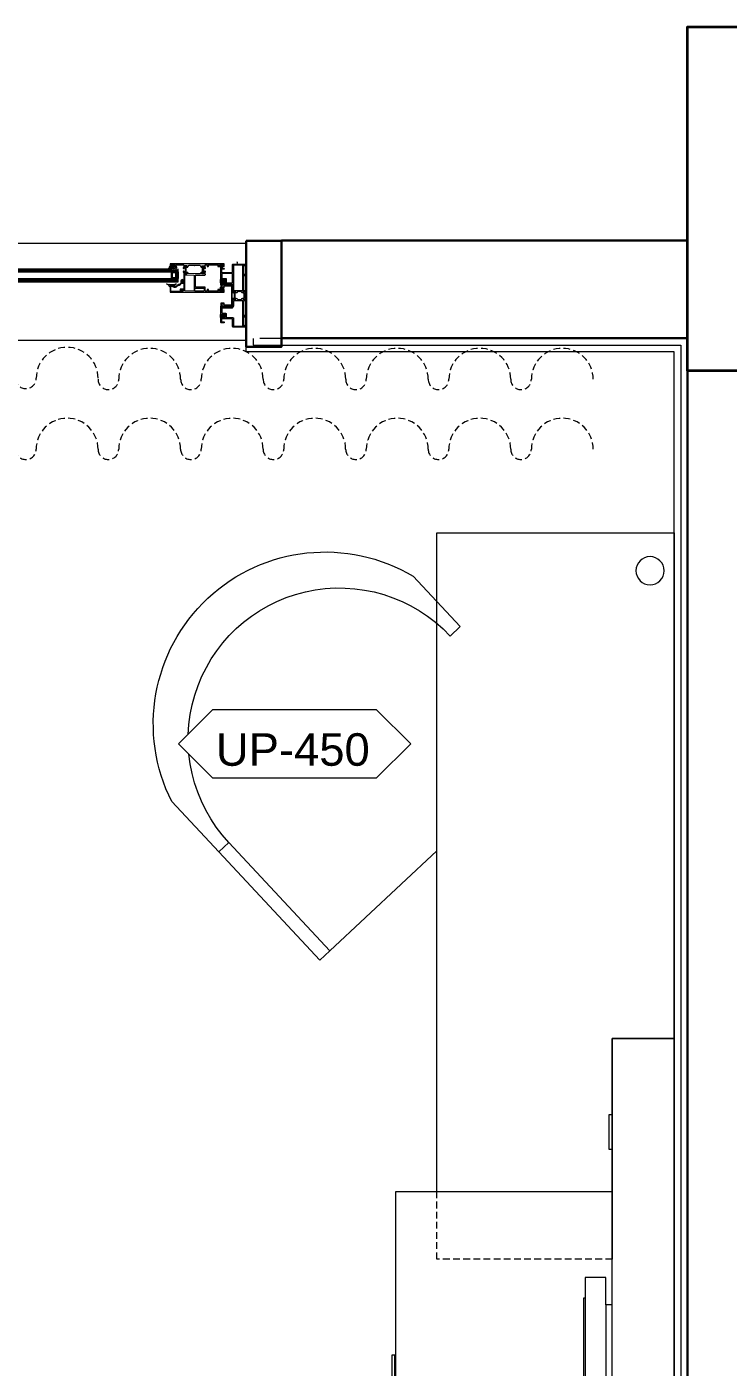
# Model space of a CAD drawing. Header units: centimetres. Extents: x 118932 to 154602, y -32682 to -23521.
# Drawn here: x 128520.1 to 128649.7, y -25453.5 to -25206.1 of the extents above; entities that cross this region are included whole.
import ezdxf

# ---------------------------------------------------------------- set-up
doc = ezdxf.new("R2010")
doc.units = ezdxf.units.CM
doc.header["$LTSCALE"] = 50
doc.header["$MEASUREMENT"] = 0
doc.linetypes.add('HIDDEN', pattern=[0.375, 0.25, -0.125])
for name, color, linetype, lineweight, true_color in [('GEN_00_BL_Yazı', 7, 'Continuous', 0, 0x4f5250), ('GEN_01_TA_Kolon', 7, 'Continuous', 35, 0xd05d28), ('GEN_02_TF_Mobilya', 7, 'Continuous', 5, 0x745e3d), ('GEN_02_TF_Pencere', 7, 'Continuous', 9, 0x6093ac), ('GEN_05_ML_Alçıpan_giydirme', 7, 'Continuous', 18, 0x7ebab5), ('GEN_05_ML_Mermer', 7, 'Continuous', 9, 0x9d8692), ('KALACAK DUVARLAR', 7, 'Continuous', 30, 0x005387), ('ÖRÜLECEK DUVARLAR', 7, 'Continuous', 30, 0xfaca30)]:
    doc.layers.add(name, color=color, linetype=linetype, lineweight=lineweight, true_color=true_color)
doc.styles.add('Arial_6', font='arial.ttf', dxfattribs={"height": 59.5325})

# ---------------------------------------------------------------- blocks, each defined once
blk = doc.blocks.new('LEVEL -1_D BLOK_KOLON')
at = {"layer": 'GEN_01_TA_Kolon'}
blk.add_lwpolyline([(1865, 27), (1850, 27), (1850, 90.5), (1865, 90.5)], close=True, dxfattribs=at)
blk = doc.blocks.new('level -1 d blok duvarlar')
at = {"layer": 'GEN_05_ML_Alçıpan_giydirme', "elevation": 0}
for points in [[(-761, -847.31), (-771.06, -847.31), (-771.06, -820.2), (-763.56, -820.2), (-763.51, -18.98), (-842.49, -18.98), (-842.49, -16.52)], [(-841.24, -16.52), (-841.24, -17.73), (-762.26, -17.73), (-762.31, -821.45), (-769.81, -821.45), (-769.81, -846.06), (-761, -846.06)], [(-840, -16.48), (-761.01, -16.48), (-761.06, -822.7), (-768.56, -822.7), (-768.56, -844.81), (-761, -844.81)]]:
    blk.add_lwpolyline(points, dxfattribs=at)
blk = doc.blocks.new('KALACAK DUVARLAR LEVEL -1 D BLOK')
at = {"layer": 'KALACAK DUVARLAR', "elevation": 0}
for points in [[(-192.94, 1376.42), (-117.94, 1376.42), (-117.94, 1358.41), (-192.94, 1358.41)], [(-117.94, 1352.39), (-102.94, 1352.39), (-102.94, 530.08), (-117.94, 530.08)]]:
    blk.add_lwpolyline(points, close=True, dxfattribs=at)
blk = doc.blocks.new('P7_')
at = {"layer": 'GEN_02_TF_Pencere'}
for p, q in [((163389.72, -16166.65, 0), (163469.27, -16166.65, 0)), ((163389.72, -16166.75, 0), (163471.15, -16166.75, 0)), ((163389.72, -16166.85, 0), (163471.15, -16166.85, 0)), ((163389.72, -16166.95, 0), (163471.15, -16166.95, 0)), ((163389.72, -16167.05, 0), (163471.15, -16167.05, 0)), ((163389.72, -16167.15, 0), (163470.77, -16167.15, 0)), ((163389.77, -16166.55, 0), (163469.36, -16166.55, 0)), ((163470.7, -16167.18, 0), (163469.85, -16167.18, 0)), ((163469.85, -16167.18, 0), (163469.85, -16168.32, 0)), ((163470.6, -16167.33, 0), (163470, -16167.33, 0)), ((163470, -16167.33, 0), (163470, -16168.17, 0)), ((163470.7, -16167.43, 0), (163470.6, -16167.33, 0)), ((163470.85, -16167.33, 0), (163470.7, -16167.18, 0)), ((163470.7, -16168.07, 0), (163470.7, -16167.43, 0)), ((163470.92, -16167.3, 0), (163470.77, -16167.15, 0)), ((163470.77, -16167.15, 0), (163471.15, -16167.15, 0)), ((163470.79, -16167.17, 0), (163470.79, -16167.15, 0)), ((163470.83, -16167.21, 0), (163470.83, -16167.15, 0)), ((163470.85, -16168.17, 0), (163470.85, -16167.33, 0)), ((163470.87, -16167.25, 0), (163470.87, -16167.15, 0)), ((163470.91, -16167.29, 0), (163470.91, -16167.15, 0)), ((163470.92, -16168.2, 0), (163470.92, -16167.3, 0)), ((163470.95, -16168.35, 0), (163470.95, -16167.15, 0)), ((163470.99, -16168.35, 0), (163470.99, -16167.15, 0)), ((163471.03, -16168.35, 0), (163471.03, -16167.15, 0)), ((163471.07, -16168.35, 0), (163471.07, -16167.15, 0)), ((163471.15, -16166.6, 0), (163471.1, -16166.55, 0)), ((163471.1, -16167.15, 0), (163471.15, -16167.1, 0)), ((163471.11, -16168.35, 0), (163471.11, -16167.15, 0)), ((163471.15, -16167.1, 0), (163471.15, -16166.6, 0)), ((163471.15, -16167.15, 0), (163471.15, -16168.35, 0)), ((163471.15, -16168.35, 0), (163471.15, -16167.15, 0)), ((163389.72, -16168.35, 0), (163470.77, -16168.35, 0)), ((163389.72, -16168.45, 0), (163471.15, -16168.45, 0)), ((163389.72, -16168.55, 0), (163471.15, -16168.55, 0)), ((163389.72, -16168.65, 0), (163471.15, -16168.65, 0)), ((163389.72, -16168.75, 0), (163471.15, -16168.75, 0)), ((163389.72, -16168.85, 0), (163471.15, -16168.85, 0)), ((163389.77, -16168.95, 0), (163471.1, -16168.95, 0)), ((163469.85, -16168.32, 0), (163470.7, -16168.32, 0)), ((163470, -16168.17, 0), (163470.6, -16168.17, 0)), ((163470.6, -16168.17, 0), (163470.7, -16168.07, 0)), ((163470.7, -16168.32, 0), (163470.85, -16168.17, 0)), ((163470.77, -16168.35, 0), (163470.92, -16168.2, 0)), ((163471.15, -16168.35, 0), (163470.77, -16168.35, 0)), ((163470.79, -16168.35, 0), (163470.79, -16168.34, 0)), ((163470.83, -16168.35, 0), (163470.83, -16168.3, 0)), ((163470.87, -16168.35, 0), (163470.87, -16168.26, 0)), ((163470.91, -16168.35, 0), (163470.91, -16168.22, 0)), ((163471.15, -16168.4, 0), (163471.1, -16168.35, 0)), ((163471.1, -16168.95, 0), (163471.15, -16168.9, 0)), ((163471.15, -16168.35, 0), (163471.15, -16168.35, 0)), ((163471.15, -16168.9, 0), (163471.15, -16168.4, 0))]:
    blk.add_line(p, q, dxfattribs=at)
at = {"layer": 'GEN_02_TF_Pencere', "extrusion": (0, 0, -1)}
for p, q in [((163469.27, -16166.66, 0), (163469.45, -16166.45, 0)), ((163469.53, -16166.5, 0), (163469.32, -16166.7, 0)), ((163469.61, -16166.34, 0), (163469.61, -16166.36, 0)), ((163469.63, -16166.07, 0), (163469.63, -16166.13, 0)), ((163469.66, -16166.16, 0), (163469.96, -16166.16, 0)), ((163469.94, -16166.55, 0), (163469.69, -16166.55, 0)), ((163469.9, -16166.25, 0), (163469.71, -16166.25, 0)), ((163469.71, -16166.45, 0), (163469.9, -16166.45, 0)), ((163469.9, -16165.98, 0), (163470.06, -16165.88, 0)), ((163469.96, -16166.04, 0), (163469.92, -16166.04, 0)), ((163469.96, -16166.16, 0), (163469.96, -16166.04, 0)), ((163470, -16166.36, 0), (163470, -16166.34, 0)), ((163470, -16166.36, 0), (163470, -16166.36, 0)), ((163470.04, -16165.97, 0), (163470.04, -16166.13, 0)), ((163470.08, -16166.4, 0), (163470.04, -16166.49, 0)), ((163470.04, -16166.49, 0), (163470.04, -16166.49, 0)), ((163470.05, -16166.15, 0), (163470.05, -16166.15, 0)), ((163470.06, -16165.88, 0), (163470.31, -16165.88, 0)), ((163470.3, -16165.95, 0), (163470.07, -16165.95, 0)), ((163470.07, -16166.16, 0), (163470.3, -16166.16, 0)), ((163470.21, -16166.53, 0), (163470.13, -16166.39, 0)), ((163470.34, -16166.4, 0), (163470.29, -16166.53, 0)), ((163470.31, -16165.88, 0), (163470.47, -16165.98, 0)), ((163470.33, -16166.13, 0), (163470.33, -16165.97, 0)), ((163470.47, -16166.53, 0), (163470.4, -16166.39, 0)), ((163470.45, -16166.04, 0), (163470.41, -16166.04, 0)), ((163470.41, -16166.04, 0), (163470.41, -16166.16, 0)), ((163470.41, -16166.16, 0), (163470.81, -16166.16, 0)), ((163470.61, -16166.4, 0), (163470.55, -16166.53, 0)), ((163470.72, -16166.53, 0), (163470.66, -16166.4, 0)), ((163470.82, -16166.48, 0), (163470.79, -16166.53, 0)), ((163470.84, -16166.19, 0), (163470.83, -16166.44, 0)), ((163469.6, -16169.89, 0), (163469.64, -16169.89, 0)), ((163469.64, -16169.89, 0), (163469.64, -16169.89, 0)), ((163469.67, -16169.87, 0), (163469.67, -16169.68, 0)), ((163469.7, -16169.66, 0), (163469.96, -16169.66, 0)), ((163470.01, -16169.67, 0), (163470.02, -16169.68, 0)), ((163470.69, -16169.35, 0), (163470.68, -16169.35, 0))]:
    blk.add_line(p, q, dxfattribs=at)
at = {"layer": 'GEN_02_TF_Pencere', "linetype": 'Continuous'}
for p, q in [((163478.97, -16166.05, 0), (163478.97, -16166.56, 0)), ((163478.99, -16166.05, 0), (163478.99, -16166.56, 0)), ((163479.01, -16166.05, 0), (163479.01, -16166.56, 0)), ((163479.03, -16166.05, 0), (163479.03, -16166.56, 0)), ((163479.05, -16166.05, 0), (163479.05, -16166.56, 0)), ((163479.07, -16166.05, 0), (163479.07, -16166.56, 0)), ((163479.09, -16166.05, 0), (163479.09, -16166.56, 0)), ((163479.11, -16166.05, 0), (163479.11, -16166.56, 0)), ((163479.13, -16166.05, 0), (163479.13, -16166.56, 0)), ((163479.15, -16166.05, 0), (163479.15, -16166.56, 0)), ((163479.17, -16166.05, 0), (163479.17, -16166.56, 0)), ((163479.19, -16166.05, 0), (163479.19, -16166.56, 0)), ((163479.21, -16166.05, 0), (163479.21, -16166.56, 0)), ((163479.23, -16166.05, 0), (163479.23, -16166.56, 0)), ((163479.25, -16166.05, 0), (163479.25, -16166.56, 0)), ((163479.27, -16166.05, 0), (163479.27, -16166.56, 0)), ((163478.97, -16170.46, 0), (163478.97, -16169.95, 0)), ((163478.99, -16170.46, 0), (163478.99, -16169.95, 0)), ((163479.01, -16170.46, 0), (163479.01, -16169.95, 0)), ((163479.03, -16170.46, 0), (163479.03, -16169.95, 0)), ((163479.05, -16170.46, 0), (163479.05, -16169.95, 0)), ((163479.07, -16170.46, 0), (163479.07, -16169.95, 0)), ((163479.09, -16170.46, 0), (163479.09, -16169.95, 0)), ((163479.11, -16170.46, 0), (163479.11, -16169.95, 0)), ((163479.13, -16170.46, 0), (163479.13, -16169.95, 0)), ((163479.15, -16170.46, 0), (163479.15, -16169.95, 0)), ((163479.17, -16170.46, 0), (163479.17, -16169.95, 0)), ((163479.19, -16170.46, 0), (163479.19, -16169.95, 0)), ((163479.21, -16170.46, 0), (163479.21, -16169.95, 0)), ((163479.23, -16170.46, 0), (163479.23, -16169.95, 0)), ((163479.25, -16170.46, 0), (163479.25, -16169.95, 0)), ((163479.27, -16170.46, 0), (163479.27, -16169.95, 0))]:
    blk.add_line(p, q, dxfattribs=at)
at = {"layer": 'GEN_02_TF_Pencere', "elevation": 0}
for points in [[(163479.62, -16165.65), (163469.68, -16165.65, 0.414214), (163469.65, -16165.68), (163469.65, -16166.12, 0.414214), (163469.68, -16166.15), (163469.88, -16166.15, 0.414214), (163469.95, -16166.08, 0.414214), (163469.92, -16166.05), (163469.84, -16166.05, -0.414214), (163469.79, -16166), (163469.79, -16165.88, -0.414214), (163469.84, -16165.83), (163470.51, -16165.83, -0.414214), (163470.56, -16165.88), (163470.56, -16166, -0.414214), (163470.51, -16166.05), (163470.43, -16166.05, 0.414214), (163470.4, -16166.08, 0.414214), (163470.47, -16166.15), (163470.78, -16166.15, 0.414214), (163470.83, -16166.1), (163470.83, -16166.08, 0.414214), (163470.8, -16166.05), (163470.73, -16166.05, -0.414214), (163470.7, -16166.02), (163470.7, -16165.85), (163472.12, -16165.85, -0.414214), (163472.15, -16165.88), (163472.15, -16166.15), (163472.08, -16166.41, 0.700075), (163472.18, -16166.49), (163472.2, -16166.48), (163472.37, -16166.3, 0.617785), (163472.36, -16166.24, -0.283333), (163472.33, -16166.22), (163472.28, -16166.04), (163472.28, -16166.02, -0.673162), (163472.33, -16166, 0.202354), (163472.36, -16166.01), (163472.74, -16166.01, -0.415901), (163472.77, -16166.04), (163472.77, -16166.06, -0.137872), (163472.77, -16166.07), (163472.68, -16166.23, 0.585714), (163472.69, -16166.26), (163472.83, -16166.26, 0.30109), (163472.92, -16166.21), (163473.08, -16165.95, -0.261413), (163473.16, -16165.9), (163473.99, -16165.9), (163474.01, -16165.94), (163474.03, -16165.9), (163474.09, -16165.9, 1), (163474.15, -16165.9), (163474.23, -16165.9, 1), (163474.29, -16165.9), (163475.08, -16165.9, -0.261413), (163475.16, -16165.95), (163475.32, -16166.21, 0.261381), (163475.41, -16166.26), (163475.55, -16166.26, 0.585524), (163475.56, -16166.23), (163475.47, -16166.07, -0.137707), (163475.47, -16166.06), (163475.47, -16166.04, -0.414214), (163475.5, -16166.01), (163475.88, -16166.01, 0.202488), (163475.91, -16166, -0.673126), (163475.96, -16166.02), (163475.96, -16166.04), (163475.91, -16166.22, -0.283536), (163475.88, -16166.24, 0.617796), (163475.87, -16166.3), (163476.04, -16166.48), (163476.06, -16166.49, 0.700399), (163476.16, -16166.41), (163476.1, -16166.15), (163476.1, -16165.88, -0.414214), (163476.13, -16165.85), (163476.45, -16165.85, -0.414214), (163476.48, -16165.88), (163476.48, -16166.09, 0.414214), (163476.51, -16166.12), (163476.67, -16166.12, 0.414214), (163476.7, -16166.09), (163476.7, -16166.03, 0.414214), (163476.67, -16166), (163476.6, -16166), (163476.6, -16165.85), (163478.6, -16165.85), (163478.6, -16166), (163478.5, -16166, 0.414214), (163478.47, -16166.03), (163478.47, -16166.1, 0.414214), (163478.52, -16166.15), (163478.83, -16166.15, 0.414214), (163478.9, -16166.08, 0.414214), (163478.87, -16166.05), (163478.79, -16166.05, -0.414214), (163478.74, -16166), (163478.74, -16165.88, -0.414214), (163478.79, -16165.83), (163479.46, -16165.83, -0.414214), (163479.51, -16165.88), (163479.51, -16166, -0.414214), (163479.46, -16166.05), (163479.38, -16166.05, 0.414214), (163479.35, -16166.08, 0.414214), (163479.42, -16166.15), (163479.62, -16166.15, 0.414214), (163479.65, -16166.12), (163479.65, -16165.68, 0.414214), (163479.62, -16165.65)], [(163471.67, -16170.85), (163479.61, -16170.86, 0.198912), (163479.64, -16170.85, 0.198912), (163479.64, -16170.83), (163479.65, -16170.39, 0.414214), (163479.62, -16170.36), (163479.42, -16170.36, 0.414214), (163479.35, -16170.43, 0.414214), (163479.38, -16170.46), (163479.46, -16170.46, -0.414214), (163479.51, -16170.51), (163479.51, -16170.63, -0.414214), (163479.46, -16170.68), (163478.79, -16170.68, -0.414214), (163478.74, -16170.63), (163478.74, -16170.51, -0.414214), (163478.79, -16170.46), (163478.87, -16170.46, 0.414214), (163478.9, -16170.43, 0.414214), (163478.83, -16170.36), (163478.52, -16170.36, 0.414214), (163478.47, -16170.41), (163478.47, -16170.48, 0.414214), (163478.5, -16170.51), (163478.6, -16170.51), (163478.6, -16170.66), (163476.6, -16170.66), (163476.6, -16170.51), (163476.67, -16170.51, 0.414214), (163476.7, -16170.48), (163476.7, -16170.42, 0.414214), (163476.67, -16170.39), (163476.51, -16170.39, 0.414214), (163476.48, -16170.42), (163476.48, -16170.63, -0.414214), (163476.45, -16170.66), (163476.1, -16170.66), (163476.1, -16169.96, 0.414213), (163476.07, -16169.93), (163474.3, -16169.93), (163474.3, -16168.85), (163474.27, -16168.82), (163474.3, -16168.79), (163474.3, -16167.71), (163476.05, -16167.71, 0.414277), (163476.15, -16167.61), (163476.15, -16167.57, 0.339312), (163476.13, -16167.55), (163476.11, -16167.55, -0.339802), (163476.1, -16167.53), (163476.1, -16167.34), (163476.17, -16167.08, 0.700085), (163476.06, -16167), (163476.04, -16167.02), (163475.87, -16167.19, 0.617948), (163475.89, -16167.25, -0.283637), (163475.91, -16167.27), (163475.96, -16167.46), (163475.96, -16167.47, -0.673161), (163475.91, -16167.5, 0.202488), (163475.89, -16167.49), (163475.5, -16167.49, -0.414214), (163475.47, -16167.46), (163475.47, -16167.43, -0.137872), (163475.47, -16167.42), (163475.57, -16167.27, 0.585524), (163475.55, -16167.24), (163475.41, -16167.24, 0.261413), (163475.32, -16167.28), (163475.25, -16167.41, -0.261413), (163475.16, -16167.46), (163474.25, -16167.46), (163473.08, -16167.45, -0.261413), (163473, -16167.41), (163472.92, -16167.28, 0.261413), (163472.84, -16167.23), (163472.69, -16167.23, 0.585524), (163472.68, -16167.27), (163472.77, -16167.42, -0.137872), (163472.77, -16167.43), (163472.77, -16167.45, -0.414214), (163472.74, -16167.48), (163472.36, -16167.48, 0.202488), (163472.34, -16167.49, -0.673161), (163472.28, -16167.47), (163472.28, -16167.45), (163472.34, -16167.27, -0.283637), (163472.36, -16167.25, 0.617948), (163472.37, -16167.19), (163472.2, -16167.02), (163472.19, -16167, 0.700085), (163472.08, -16167.08), (163472.15, -16167.34), (163472.15, -16168.62, -0.414214), (163472.12, -16168.65), (163471.98, -16168.65, -0.414214), (163471.95, -16168.62), (163471.95, -16168.53, 0.463003), (163471.91, -16168.5, 0.372825), (163471.83, -16168.6), (163471.83, -16168.62, -0.414214), (163471.8, -16168.65), (163471.73, -16168.65, 0.414214), (163471.65, -16168.73), (163471.65, -16168.9, 0.414214), (163471.8, -16169.05), (163471.82, -16169.05, 0.414214), (163471.85, -16169.02), (163471.85, -16168.98, 0.380812), (163471.82, -16168.95, -0.365977), (163471.8, -16168.92), (163471.8, -16168.83, -0.414214), (163471.83, -16168.8), (163471.94, -16168.8, -0.365977), (163471.97, -16168.83, 0.369187), (163472, -16168.85), (163472.12, -16168.85, -0.414214), (163472.15, -16168.88), (163472.15, -16169.72), (163472.18, -16169.75), (163472.15, -16169.78), (163472.15, -16170.62, -0.414214), (163472.12, -16170.65), (163471.99, -16170.65, 0.365995), (163471.96, -16170.68, -0.365977), (163471.94, -16170.7), (163471.83, -16170.7, -0.414214), (163471.8, -16170.67), (163471.8, -16170.58, -0.374045), (163471.82, -16170.55, 0.366034), (163471.85, -16170.53), (163471.85, -16170.48, 0.414214), (163471.82, -16170.45), (163471.8, -16170.45, 0.414214), (163471.65, -16170.6), (163471.64, -16170.82, 0.414214), (163471.67, -16170.85)], [(163472.61, -16167.17), (163472.61, -16166.32, -0.131653), (163472.63, -16166.26), (163472.73, -16166.08), (163472.73, -16166.04, 0.414213), (163472.69, -16166), (163472.35, -16166, 0.414214), (163472.31, -16166.04), (163472.31, -16166.08), (163472.42, -16166.26, -0.131652), (163472.43, -16166.32), (163472.43, -16167.17, -0.131652), (163472.42, -16167.23), (163472.31, -16167.41), (163472.31, -16167.44, 0.414214), (163472.35, -16167.48), (163472.69, -16167.48, 0.414213), (163472.73, -16167.44), (163472.73, -16167.41), (163472.63, -16167.23, -0.131652), (163472.61, -16167.17)], [(163475.61, -16167.17), (163475.61, -16166.32, 0.131653), (163475.59, -16166.26), (163475.49, -16166.08), (163475.49, -16166.05, -0.414213), (163475.53, -16166.01), (163475.87, -16166.01, -0.414214), (163475.91, -16166.05), (163475.91, -16166.08), (163475.81, -16166.26, 0.131652), (163475.79, -16166.32), (163475.79, -16167.17, 0.131652), (163475.81, -16167.23), (163475.91, -16167.41), (163475.91, -16167.45, -0.414214), (163475.87, -16167.49), (163475.53, -16167.49, -0.414213), (163475.49, -16167.45), (163475.49, -16167.41), (163475.59, -16167.23, 0.131652), (163475.61, -16167.17)], [(163483.22, -16167.88), (163483.22, -16170.51, 0.414214), (163483.25, -16170.54), (163483.69, -16170.54, -0.414214), (163483.72, -16170.57), (163483.72, -16170.85), (163483.72, -16171.01), (163483.48, -16171.03, -0.957329), (163483.47, -16170.99, 0.267761), (163483.49, -16170.98), (163483.55, -16170.82, 0.843081), (163483.54, -16170.76), (163483.08, -16170.76, 0.577366), (163483.06, -16170.81), (163483.15, -16170.96, 0.182697), (163483.16, -16170.97, -0.849744), (163483.15, -16171.01), (163483.06, -16171.01, -0.267944), (163482.8, -16170.86), (163482.77, -16170.81, 0.267966), (163482.69, -16170.76), (163482.6, -16170.76, -1), (163482.54, -16170.76), (163482.46, -16170.76, -1), (163482.4, -16170.76), (163482.34, -16170.76), (163482.32, -16170.8), (163482.3, -16170.76), (163482.17, -16170.76, 0.267964), (163482.09, -16170.81), (163482.06, -16170.86, -0.267944), (163481.8, -16171.01), (163481.71, -16171.01, -0.849637), (163481.7, -16170.97, 0.182928), (163481.71, -16170.96), (163481.8, -16170.81, 0.577366), (163481.78, -16170.76), (163481.33, -16170.76, 0.843087), (163481.32, -16170.82), (163481.37, -16170.98, 0.268123), (163481.39, -16170.99, -0.957545), (163481.38, -16171.03), (163481.08, -16171.01, -0.493156), (163481.07, -16170.98), (163481.1, -16170.9, -0.312805), (163481.12, -16170.88, 0.41134), (163481.15, -16170.85), (163481.15, -16169.55, 0.414214), (163480.95, -16169.35), (163479.17, -16169.35, 0.414214), (163479.14, -16169.38), (163479.19, -16169.52, -0.414214), (163479.16, -16169.55), (163479.02, -16169.55, -0.414214), (163478.99, -16169.52), (163478.99, -16169.17, -0.399096), (163479.04, -16169.12), (163479.42, -16169.1, -0.429495), (163479.45, -16169.13), (163479.45, -16169.15, 0.414214), (163479.5, -16169.2), (163479.7, -16169.2, 0.414214), (163479.8, -16169.1), (163479.8, -16168.6, 0.414214), (163479.7, -16168.5), (163479.5, -16168.5, 0.414214), (163479.45, -16168.55), (163479.45, -16168.57, -0.429487), (163479.42, -16168.6), (163479.04, -16168.58, -0.399104), (163478.99, -16168.53), (163478.99, -16166.58, -0.414214), (163479.09, -16166.48), (163479.62, -16166.48, -0.414214), (163479.65, -16166.51), (163479.65, -16166.6, -0.400696), (163479.62, -16166.63), (163479.18, -16166.65, 0.400696), (163479.15, -16166.68), (163479.15, -16167.19, 0.414214), (163479.18, -16167.22), (163481.12, -16167.22, 0.414214), (163481.15, -16167.19), (163481.15, -16165.83, -0.414214), (163481.3, -16165.68), (163483.69, -16165.68, -0.414214), (163483.72, -16165.71), (163483.72, -16165.93, -0.414214), (163483.57, -16166.08), (163483.54, -16166.08, -0.414214), (163483.52, -16166.06), (163483.52, -16166.01, -0.36604), (163483.54, -16165.98, 0.365984), (163483.57, -16165.95), (163483.57, -16165.86, 0.414214), (163483.54, -16165.83), (163483.43, -16165.83, 0.367429), (163483.4, -16165.86, -0.364526), (163483.37, -16165.88), (163483.25, -16165.88, 0.414214), (163483.22, -16165.91), (163483.22, -16166.75), (163483.19, -16166.78), (163483.22, -16166.81), (163483.22, -16167.65, 0.414214), (163483.25, -16167.68), (163483.37, -16167.68, -0.364526), (163483.4, -16167.71, 0.367429), (163483.43, -16167.73), (163483.54, -16167.73, 0.414214), (163483.57, -16167.7), (163483.57, -16167.61, 0.365984), (163483.54, -16167.58, -0.36604), (163483.52, -16167.55), (163483.52, -16167.5, -0.414214), (163483.54, -16167.48), (163483.57, -16167.48, -0.414214), (163483.72, -16167.63), (163483.72, -16167.8, -0.414214), (163483.64, -16167.88), (163483.22, -16167.88)], [(163481.15, -16169.12), (163481.15, -16167.43, 0.414189), (163481.12, -16167.4), (163479.2, -16167.4, 0.414238), (163479.17, -16167.43), (163479.17, -16168.32, 0.414214), (163479.2, -16168.35), (163479.9, -16168.35, -0.414214), (163480, -16168.45), (163480, -16169.05, 0.414214), (163480.1, -16169.15), (163481.12, -16169.15, 0.414214), (163481.15, -16169.12)], [(163469.7, -16170.86), (163471.62, -16170.86, 0.41421), (163471.65, -16170.83), (163471.65, -16170.77, 0.41421), (163471.62, -16170.74), (163471.6, -16170.74), (163471.6, -16170.44), (163471.87, -16170.44), (163471.89, -16170.47, 0.414213), (163471.93, -16170.49), (163472.1, -16170.39, 0.767327), (163472.08, -16170.32), (163471.58, -16170.32, 0.414213), (163471.48, -16170.42), (163471.48, -16170.69, -0.414213), (163471.43, -16170.74), (163469.84, -16170.74, -0.414213), (163469.79, -16170.69), (163469.79, -16169.83, -0.414213), (163469.84, -16169.78), (163469.89, -16169.78, -0.127549), (163469.92, -16169.79, 0.13898), (163470.52, -16169.93), (163470.66, -16169.93, 0.215322), (163470.9, -16169.82, -0.168624), (163471.36, -16169.56, 0.197358), (163471.57, -16169.43), (163471.67, -16169.28, -0.244575), (163471.82, -16169.2), (163472.1, -16169.2, 0.767327), (163472.13, -16169.1), (163471.93, -16168.98, 0.577351), (163471.89, -16169.01), (163471.89, -16169.08), (163471.82, -16169.08, 0.244575), (163471.58, -16169.21), (163471.47, -16169.36, -0.197358), (163471.34, -16169.44, 0.168624), (163470.81, -16169.74, -0.215322), (163470.66, -16169.81), (163470.42, -16169.81, -0.114883), (163469.98, -16169.68, 0.126996), (163469.88, -16169.66), (163469.7, -16169.66, 0.414213), (163469.67, -16169.69), (163469.67, -16170.83, 0.414213), (163469.7, -16170.86)], [(163474.22, -16170.13, -0.198912), (163474.25, -16170.13), (163475.87, -16170.13, -0.414214), (163475.9, -16170.16), (163475.9, -16170.63, -0.414214), (163475.87, -16170.66), (163474.25, -16170.66, -0.414214), (163474.22, -16170.63), (163474.22, -16170.16, -0.198912), (163474.22, -16170.13)], [(163478.99, -16168.41, 0.064394), (163478.91, -16168.62, 0.064394), (163478.88, -16168.84, 0.129325), (163478.99, -16169.27), (163478.99, -16169.12, -0.399528), (163479.02, -16169.09), (163479.44, -16169.07, -0.414214), (163479.47, -16169.1), (163479.47, -16169.13, 0.414214), (163479.5, -16169.16), (163479.5, -16169.16, 0.295923), (163479.59, -16169.1, 0.104809), (163479.65, -16168.84, 0.104809), (163479.59, -16168.58, 0.295923), (163479.5, -16168.52), (163479.5, -16168.52, 0.414214), (163479.47, -16168.55), (163479.47, -16168.58, -0.414214), (163479.44, -16168.61), (163479.02, -16168.59, -0.399528), (163478.99, -16168.56), (163478.99, -16168.41)], [(163479.65, -16169.39, 0.198912), (163479.64, -16169.37, 0.198912), (163479.62, -16169.36), (163479.21, -16169.36, 0.518649), (163479.18, -16169.4), (163479.22, -16169.52, -0.518649), (163479.19, -16169.56), (163479.03, -16169.56, 0.414214), (163479, -16169.59), (163479, -16170.05, 0.414214), (163479.03, -16170.08), (163479.62, -16170.08, 0.414214), (163479.65, -16170.05), (163479.65, -16169.71), (163481, -16169.71), (163481, -16171.49), (163481, -16173.28), (163479.65, -16173.28), (163479.65, -16172.94, 0.414214), (163479.62, -16172.91), (163479.03, -16172.91, 0.414214), (163479, -16172.94), (163479, -16173.4, 0.414214), (163479.03, -16173.43), (163479.19, -16173.43, -0.518649), (163479.22, -16173.47), (163479.18, -16173.59, 0.518649), (163479.21, -16173.63), (163479.62, -16173.63, 0.414214), (163479.65, -16173.6), (163479.65, -16173.43, -0.414214), (163479.68, -16173.4), (163481.09, -16173.4, 0.414214), (163481.12, -16173.37), (163481.12, -16171.49), (163481.12, -16169.62, 0.414214), (163481.09, -16169.59), (163479.68, -16169.59, -0.414214), (163479.65, -16169.56), (163479.65, -16169.39)], [(163479.14, -16168.7), (163479.46, -16168.71, -0.337036), (163479.49, -16168.74, -0.054259), (163479.5, -16168.84, -0.054259), (163479.49, -16168.95, -0.337036), (163479.46, -16168.97), (163479.14, -16168.99, -0.32284), (163479.11, -16168.97, -0.093955), (163479.08, -16168.84, -0.093955), (163479.11, -16168.72, -0.32284), (163479.14, -16168.7)], [(163479.54, -16169.49, -0.190395), (163479.55, -16169.51), (163479.55, -16169.95, -0.414214), (163479.52, -16169.98), (163479.13, -16169.98, -0.414214), (163479.1, -16169.95), (163479.1, -16169.69, -0.414214), (163479.13, -16169.66), (163479.17, -16169.66, 0.505029), (163479.31, -16169.47), (163479.52, -16169.48, -0.190395), (163479.54, -16169.49)], [(163483.69, -16177.33), (163481.3, -16177.33, -0.414214), (163481.15, -16177.18), (163481.15, -16175.81, 0.414214), (163481.12, -16175.78), (163479.18, -16175.78, 0.414214), (163479.15, -16175.81), (163479.15, -16176.32, 0.400696), (163479.18, -16176.35), (163479.62, -16176.38, -0.400696), (163479.65, -16176.41), (163479.65, -16176.5, -0.414214), (163479.62, -16176.53), (163479.09, -16176.53, -0.414214), (163478.99, -16176.43), (163478.99, -16175.6, -0.399104), (163479.04, -16175.55), (163479.42, -16175.53, -0.429487), (163479.45, -16175.56), (163479.45, -16175.58, 0.414214), (163479.5, -16175.63), (163479.7, -16175.63, 0.414214), (163479.8, -16175.53), (163479.8, -16175.03, 0.414214), (163479.7, -16174.93), (163479.5, -16174.93, 0.414214), (163479.45, -16174.98), (163479.45, -16175, -0.429495), (163479.42, -16175.03), (163479.04, -16175.02, -0.399096), (163478.99, -16174.97), (163478.99, -16173.49, -0.414214), (163479.02, -16173.46), (163479.16, -16173.46, -0.518649), (163479.19, -16173.5), (163479.15, -16173.62, 0.518649), (163479.18, -16173.66), (163480.95, -16173.66, 0.414214), (163481.15, -16173.46), (163481.15, -16172.16, 0.41134), (163481.12, -16172.13, -0.312805), (163481.1, -16172.11), (163481.07, -16172.03, -0.493156), (163481.08, -16172), (163481.38, -16171.98, -0.957545), (163481.39, -16172.02, 0.268123), (163481.37, -16172.03), (163481.32, -16172.19, 0.843087), (163481.33, -16172.25), (163481.78, -16172.25, 0.577366), (163481.8, -16172.2), (163481.71, -16172.04, 0.182928), (163481.7, -16172.03, -0.849637), (163481.71, -16172), (163481.8, -16172, -0.267944), (163482.06, -16172.15), (163482.09, -16172.2, 0.267964), (163482.17, -16172.25), (163482.3, -16172.25), (163482.32, -16172.21), (163482.34, -16172.25), (163482.4, -16172.25, -1), (163482.46, -16172.25), (163482.54, -16172.25, -1), (163482.6, -16172.25), (163482.69, -16172.25, 0.267966), (163482.77, -16172.2), (163482.8, -16172.15, -0.267944), (163483.06, -16172), (163483.15, -16172, -0.849744), (163483.16, -16172.03, 0.182697), (163483.15, -16172.04), (163483.06, -16172.2, 0.577366), (163483.08, -16172.25), (163483.54, -16172.25, 0.843081), (163483.55, -16172.19), (163483.49, -16172.03, 0.267761), (163483.47, -16172.02, -0.957329), (163483.48, -16171.98), (163483.72, -16172), (163483.72, -16172.16), (163483.72, -16172.43, -0.414214), (163483.69, -16172.46), (163483.25, -16172.46, 0.414214), (163483.22, -16172.49), (163483.22, -16175.13), (163483.64, -16175.13, -0.414214), (163483.72, -16175.21), (163483.72, -16175.38, -0.414214), (163483.57, -16175.53), (163483.54, -16175.53, -0.414214), (163483.52, -16175.51), (163483.52, -16175.45, -0.36604), (163483.54, -16175.42, 0.365984), (163483.57, -16175.4), (163483.57, -16175.31, 0.414214), (163483.54, -16175.28), (163483.43, -16175.28, 0.367429), (163483.4, -16175.3, -0.364526), (163483.37, -16175.33), (163483.25, -16175.33, 0.414214), (163483.22, -16175.36), (163483.22, -16176.2), (163483.19, -16176.23), (163483.22, -16176.26), (163483.22, -16177.1, 0.414214), (163483.25, -16177.13), (163483.37, -16177.13, -0.364526), (163483.4, -16177.15, 0.367429), (163483.43, -16177.18), (163483.54, -16177.18, 0.414214), (163483.57, -16177.15), (163483.57, -16177.06, 0.365984), (163483.54, -16177.03, -0.36604), (163483.52, -16177), (163483.52, -16176.95, -0.414214), (163483.54, -16176.93), (163483.57, -16176.93, -0.414214), (163483.72, -16177.08), (163483.72, -16177.3, -0.414214), (163483.69, -16177.33)], [(163481.33, -16177.15), (163483.04, -16177.15), (163483.04, -16172.46), (163481.33, -16172.46), (163481.33, -16173.46, -0.414214), (163480.95, -16173.84), (163479.2, -16173.84, 0.414214), (163479.17, -16173.87), (163479.17, -16174.75, 0.414214), (163479.2, -16174.78), (163479.9, -16174.78, -0.414214), (163480, -16174.88), (163480, -16175.48, 0.414214), (163480.1, -16175.58), (163481.23, -16175.58, -0.414214), (163481.33, -16175.68), (163481.33, -16177.15)], [(163481.66, -16171.93), (163481.66, -16171.08, -0.131652), (163481.67, -16171.02), (163481.78, -16170.84), (163481.78, -16170.8, 0.414214), (163481.74, -16170.76), (163481.4, -16170.76, 0.414214), (163481.36, -16170.8), (163481.36, -16170.84), (163481.46, -16171.02, -0.131652), (163481.48, -16171.08), (163481.48, -16171.93, -0.131652), (163481.46, -16171.99), (163481.36, -16172.17), (163481.36, -16172.2, 0.414214), (163481.4, -16172.24), (163481.74, -16172.24, 0.414214), (163481.78, -16172.2), (163481.78, -16172.17), (163481.67, -16171.99, -0.131652), (163481.66, -16171.93)], [(163483.42, -16171.93), (163483.42, -16171.08, -0.131652), (163483.43, -16171.02), (163483.54, -16170.84), (163483.54, -16170.8, 0.414214), (163483.5, -16170.76), (163483.16, -16170.76, 0.414214), (163483.12, -16170.8), (163483.12, -16170.84), (163483.22, -16171.02, -0.131652), (163483.24, -16171.08), (163483.24, -16171.93, -0.131652), (163483.22, -16171.99), (163483.12, -16172.17), (163483.12, -16172.2, 0.414214), (163483.16, -16172.24), (163483.5, -16172.24, 0.414214), (163483.54, -16172.2), (163483.54, -16172.17), (163483.43, -16171.99, -0.131652), (163483.42, -16171.93)], [(163478.99, -16174.85, 0.064394), (163478.91, -16175.06, 0.064394), (163478.88, -16175.28, 0.129325), (163478.99, -16175.71), (163478.99, -16175.56, -0.399528), (163479.02, -16175.53), (163479.44, -16175.51, -0.414214), (163479.47, -16175.54), (163479.47, -16175.57, 0.414214), (163479.5, -16175.6), (163479.5, -16175.6, 0.295923), (163479.59, -16175.54, 0.104809), (163479.65, -16175.28, 0.104809), (163479.59, -16175.02, 0.295923), (163479.5, -16174.96), (163479.5, -16174.96, 0.414214), (163479.47, -16174.99), (163479.47, -16175.02, -0.414214), (163479.44, -16175.05), (163479.02, -16175.03, -0.399528), (163478.99, -16175), (163478.99, -16174.85)], [(163479.55, -16173.04), (163479.55, -16173.48, -0.395113), (163479.52, -16173.51), (163479.31, -16173.52, 0.505029), (163479.17, -16173.33), (163479.13, -16173.33, -0.414214), (163479.1, -16173.3), (163479.1, -16173.04, -0.414214), (163479.13, -16173.01), (163479.52, -16173.01, -0.414214), (163479.55, -16173.04)], [(163479.14, -16175.13), (163479.46, -16175.15, -0.337036), (163479.49, -16175.17, -0.054259), (163479.5, -16175.28, -0.054259), (163479.49, -16175.38, -0.337036), (163479.46, -16175.41), (163479.14, -16175.42, -0.32284), (163479.11, -16175.4, -0.093955), (163479.08, -16175.28, -0.093955), (163479.11, -16175.15, -0.32284), (163479.14, -16175.13)]]:
    blk.add_lwpolyline(points, format="xyb", close=True, dxfattribs=at)
at = {"layer": 'GEN_02_TF_Pencere', "linetype": 'Continuous', "elevation": 0}
for points in [[(163478.78, -16166.05), (163479.46, -16166.05), (163479.46, -16165.96), (163478.78, -16165.96), (163478.78, -16166.05)], [(163479.46, -16170.46), (163478.78, -16170.46), (163478.78, -16170.55), (163479.46, -16170.55), (163479.46, -16170.46)]]:
    blk.add_lwpolyline(points, close=True, dxfattribs=at)
at = {"layer": 'GEN_02_TF_Pencere', "elevation": 0}
for points in [[(163483.04, -16170.54), (163483.04, -16165.86), (163481.33, -16165.86), (163481.33, -16170.54), (163483.04, -16170.54)], [(163474.06, -16170.66), (163472.35, -16170.65), (163472.35, -16167.7), (163474.06, -16167.71), (163474.06, -16170.66)]]:
    blk.add_lwpolyline(points, close=True, dxfattribs=at)
at = {"layer": 'GEN_02_TF_Pencere'}
blk.add_arc((163481.74, -16165.48, 0), 0.332, 322.1442, 37.8558, dxfattribs=at)
for centre, major_axis, start_param, end_param in [((163469.3, -16166.68, 0), (-0.0344, 0), -0.614619, 2.340265), ((163469.04, -16166.19, 0), (-0.5, 0), 2.512106, 2.949893), ((163465.27, -16165.54, 0), (-4.34, 0), 2.949895, 3.003759), ((163469.57, -16166.53, 0), (-0.0509, 0), 3.745027, 5.454025), ((163469.6, -16166.07, 0), (-0.03, 0), 3.140437, 6.105223), ((163469.71, -16166.34, 0), (-0.1, 0), 4.711232, 6.28203), ((163469.71, -16166.36, 0), (0.1, 0), 3.140436, 4.711234), ((163469.69, -16166.46, 0), (0.1, 0), 3.745027, 4.711234), ((163469.66, -16166.13, 0), (-0.03, 0), -0.001157, 1.56964), ((163469.92, -16166.01, 0), (-0.04, 0), -0.948289, 1.56964), ((163469.9, -16166.34, 0), (-0.1, 0), 3.140436, 4.711234), ((163469.9, -16166.36, 0), (-0.1, 0), 1.569641, 3.140438), ((163469.94, -16166.46, 0), (0.1, 0), 4.711235, 5.320589), ((163469.94, -16166.46, 0), (-0.1, 0), 2.178997, 2.788351), ((163470.07, -16165.97, 0), (-0.03, 0), 4.711233, 6.282031), ((163470.07, -16166.13, 0), (0.03, 0), 3.140439, 3.925836), ((163470.07, -16166.13, 0), (0.03, 0), 3.925836, 4.711232), ((163470.11, -16166.41, 0), (-0.03, 0), 3.628945, 5.929947), ((163470.25, -16166.52, 0), (-0.0413, 0), 0.458705, 2.776142), ((163470.3, -16165.97, 0), (0.03, 0), -0.001157, 1.56964), ((163470.3, -16166.13, 0), (0.03, 0), 4.711232, 6.282029), ((163470.37, -16166.41, 0), (0.03, 0), 0.487351, 2.788352), ((163470.45, -16166.01, 0), (0.04, 0), 4.711234, 7.229163), ((163470.51, -16166.52, 0), (-0.0413, 0), 0.458704, 2.776141), ((163470.63, -16166.41, 0), (-0.03, 0), 3.490789, 5.931679), ((163470.76, -16166.52, 0), (0.0413, 0), 3.504733, 5.82217), ((163470.81, -16166.19, 0), (-0.03, 0), 3.140437, 4.711235), ((163470.73, -16166.44, 0), (-0.1, 0), 2.680578, 3.140437)]:
    blk.add_ellipse(centre, major_axis=major_axis, ratio=0.881548, start_param=start_param, end_param=end_param, dxfattribs=at)
at = {"layer": 'GEN_02_TF_Pencere', "extrusion": (0, 0, -1)}
for centre, major_axis, start_param, end_param in [((163469.03, -16169.38, 0), (0.03, 0), 3.142037, 4.994419), ((163469.03, -16169.38, 0), (-0.03, 0), -1.226961, -0.000036), ((163468.87, -16169.93, 0), (-0.64, 0), 1.805526, 2.955356), ((163467.22, -16176.63, 0), (-8.86, 0), 1.777943, 1.838474), ((163469.6, -16169.81, 0), (0.1, 0), 1.570967, 2.940044), ((163470.01, -16168.22, 0), (1.55, 0), 1.378609, 1.866448), ((163469.64, -16169.87, 0), (-0.03, 0), 3.141594, 4.712388), ((163469.7, -16169.68, 0), (-0.03, 0), 0.000001, 1.570795), ((163469.96, -16169.74, 0), (-0.1, 0), 1.57081, 2.088079), ((163470.17, -16169.47, 0), (0.286, 0), 0.956763, 2.099792), ((163470.14, -16168.77, 0), (0.88, 0), 0.944914, 1.386057), ((163468.4, -16167.18, 0), (-3.54, 0), 3.990064, 4.134382), ((163470.69, -16169.39, 0), (-0.0382, 0), 0.629084, 1.300082), ((163470.69, -16169.39, 0), (0.05, 0), -1.570583, 0.325144)]:
    blk.add_ellipse(centre, major_axis=major_axis, ratio=0.839387, start_param=start_param, end_param=end_param, dxfattribs=at)
at = {"layer": 'GEN_05_ML_Mermer', "elevation": 0}
blk.add_lwpolyline([(163483.72, -16179.82), (163288.72, -16179.82), (163288.72, -16161.83), (163483.72, -16161.83)], close=True, dxfattribs=at)
blk = doc.blocks.new('DOGRAMA LEVEL -1 D BLOK')
at = {"layer": 'GEN_05_ML_Alçıpan_giydirme', "color": 1}
blk.add_blockref('P7_', (-162735.6, 17990.86, 0), dxfattribs=at)
blk = doc.blocks.new('ÖRÜLECEK DUVAR LEVEL -1 D BLOK')
at = {"layer": 'ÖRÜLECEK DUVARLAR', "elevation": 0}
blk.add_lwpolyline([(49.26, 1424.81), (55.75, 1424.81), (55.75, 1405.21), (49.26, 1405.21)], close=True, dxfattribs=at)
blk = doc.blocks.new('UP-450_Chair')
at = {"layer": 'GEN_02_TF_Mobilya'}
for p, q in [((-304.8, 200), (-279.4, 200)), ((-304.8, -73), (-304.8, 200)), ((-279.4, 200), (-9.1, 200)), ((-279.4, 200), (-279.4, -73)), ((-279.4, -73), (-304.8, -73)), ((-304.8, -73), (-304.8, -200)), ((304.8, -73), (279.4, -73)), ((304.8, -200), (304.8, -73))]:
    blk.add_line(p, q, dxfattribs=at)
for centre, radius, start, end in [((0, -73), 279.4, 180, 0), ((0, -111.9), 317.3, 196.1288, 343.8712)]:
    blk.add_arc(centre, radius, start, end, dxfattribs=at)
blk = doc.blocks.new('*U753')
at = {"layer": 'GEN_02_TF_Mobilya'}
for points in [[(86.7, 396.2), (368.2, 396.2), (368.2, 390.4), (86.7, 390.4)], [(-214.9, 389.3), (1070.9, 389.3), (1070.9, -10.7), (-214.9, -10.7)], [(-497.5, -125), (1070.9, -125), (1070.9, -10.7), (-497.5, -10.7)], [(-356.8, -4.3), (-293.3, -4.3), (-293.3, -10.7), (-356.8, -10.7)]]:
    blk.add_lwpolyline(points, close=True, dxfattribs=at)
blk.add_lwpolyline([(-214.9, 313.1), (-1431, 313.1), (-1431, -125), (-497.5, -125), (-497.5, -10.7), (-90.5, -10.7)], dxfattribs=at)
at = {"layer": 'GEN_02_TF_Mobilya', "linetype": 'HIDDEN'}
blk.add_lwpolyline([(-90.5, -10.7), (-90.5, 313.1), (-214.9, 313.1)], dxfattribs=at)
at = {"layer": 'GEN_02_TF_Mobilya'}
blk.add_circle((-1361.1, -80.6), 26, dxfattribs=at)
blk = doc.blocks.new('Drapery Nest - Drape-V397-TYPE F')
at = {"layer": 'GEN_02_TF_Mobilya', "linetype": 'HIDDEN'}
for points in [[(0, 95.2, -1), (0, 133.3, 1), (0, 247.6, -1), (0, 285.7, 1), (0, 400, -1), (0, 438.1, 1), (0, 400, -1), (0, 285.7, 1), (0, 247.6, -1), (0, 133.3, 1), (0, 95.2, -1), (0, -19.1, 1)], [(-1.8, -362, -1), (-1.8, -323.9, 1), (-1.8, -209.6, -1), (-1.8, -171.5, 1), (-1.8, -57.2, -1), (-1.8, -19.1, 1), (-1.8, -57.2, -1), (-1.8, -171.5, 1), (-1.8, -209.6, -1), (-1.8, -323.9, 1), (-1.8, -362, -1), (-1.8, -476.3, 1)], [(-1.8, -819.2, -1), (-1.8, -781.1, 1), (-1.8, -666.8, -1), (-1.8, -628.7, 1), (-1.8, -514.4, -1), (-1.8, -476.3, 1), (-1.8, -514.4, -1), (-1.8, -628.7, 1), (-1.8, -666.8, -1), (-1.8, -781.1, 1), (-1.8, -819.2, -1), (-1.8, -933.5, 1)]]:
    blk.add_lwpolyline(points, format="xyb", close=True, dxfattribs=at)
blk = doc.blocks.new('Drapery Nest - Drape-V396-TYPE F')
at = {"layer": 'GEN_02_TF_Mobilya', "linetype": 'HIDDEN'}
for points in [[(0, 95.25, -1), (0, 133.35, 1), (0, 247.65, -1), (0, 285.75, 1), (0, 400.05, -1), (0, 438.15, 1), (0, 400.05, -1), (0, 285.75, 1), (0, 247.65, -1), (0, 133.35, 1), (0, 95.25, -1), (0, -19.05, 1)], [(0, -361.95, -1), (0, -323.85, 1), (0, -209.55, -1), (0, -171.45, 1), (0, -57.15, -1), (0, -19.05, 1), (0, -57.15, -1), (0, -171.45, 1), (0, -209.55, -1), (0, -323.85, 1), (0, -361.95, -1), (0, -476.25, 1)], [(0, -819.15, -1), (0, -781.05, 1), (0, -666.75, -1), (0, -628.65, 1), (0, -514.35, -1), (0, -476.25, 1), (0, -514.35, -1), (0, -628.65, 1), (0, -666.75, -1), (0, -781.05, 1), (0, -819.15, -1), (0, -933.45, 1)]]:
    blk.add_lwpolyline(points, format="xyb", close=True, dxfattribs=at)
blk = doc.blocks.new('EQ-456_TV 50_12554900-TypeF')
at = {"layer": 'GEN_02_TF_Mobilya'}
for p, q in [((520.7, 0), (-406.4, 0)), ((-406.4, 0), (-406.4, -11.9)), ((520.7, -11.9), (520.7, 0)), ((-406.4, -11.9), (-457.2, -11.9)), ((-457.2, -11.9), (-457.2, -50)), ((-406.4, -11.9), (520.7, -11.9)), ((571.5, -11.9), (520.7, -11.9)), ((571.5, -50), (571.5, -11.9)), ((-457.2, -50), (-419.1, -50)), ((-419.1, -50), (-419.1, -53.175)), ((-419.1, -50), (533.4, -50)), ((-419.1, -53.175), (533.4, -53.175)), ((533.4, -53.175), (533.4, -50)), ((533.4, -50), (571.5, -50))]:
    blk.add_line(p, q, dxfattribs=at)
blk = doc.blocks.new('FFE-Tag')
at = {"color": 0}
blk.add_wipeout([(-8.76, 0), (-6.19, 2.57), (6.19, 2.57), (8.76, 0), (6.19, -2.57), (-6.19, -2.57)], dxfattribs=at).dxf.layer = 'GEN_00_BL_Yazı'
at = {"layer": 'GEN_00_BL_Yazı', "color": 0}
for p, q in [((-8.76, 0), (-6.19, 2.57)), ((6.19, 2.57), (-6.19, 2.57)), ((8.76, 0), (6.19, 2.57)), ((-8.76, 0), (-6.19, -2.57)), ((8.76, 0), (6.19, -2.57)), ((-6.19, -2.57), (6.19, -2.57))]:
    blk.add_line(p, q, dxfattribs=at)
blk = doc.blocks.new('UP-450')
at = {"layer": 'GEN_00_BL_Yazı', "xscale": 2.448801272789173, "yscale": 2.448801272789173, "zscale": 2.448801272789173}
blk.add_blockref('FFE-Tag', (0, 0), dxfattribs=at)
at = {"layer": 'GEN_00_BL_Yazı', "insert": (-0.32, -1.08), "char_height": 6, "attachment_point": 5, "style": 'Arial_6'}
blk.add_mtext('UP-450', dxfattribs=at)
blk = doc.blocks.new('PPBamako_Level-1_TefrisOda')
for name, p, xscale, yscale, zscale, rotation in [('Drapery Nest - Drape-V397-TYPE F', (-879.27, -35.94, 0), 0.1000000000000013, 0.1000000000000013, 0.1000000000000013, 90), ('Drapery Nest - Drape-V396-TYPE F', (-879.27, -49.03, 0), 0.1000000000000012, 0.1000000000000012, 0.1000000000000012, 90), ('UP-450_Chair', (-827.8, -107.91), -0.09999999999999998, 0.09999999999999998, 0.09999999999999998, 223.0223226103052)]:
    blk.add_blockref(name, p, dxfattribs=dict(xscale=xscale, yscale=yscale, zscale=zscale, rotation=rotation))
at = {"xscale": -0.1000000000000013, "yscale": 0.1000000000000013, "zscale": 0.1, "rotation": 90}
blk.add_blockref('*U753', (-783.5, -207.57), dxfattribs=at)
blk.add_blockref('UP-450', (-841.08, -103.42, 0))
at = {"xscale": 0.1000000000000001, "yscale": 0.1000000000000001, "zscale": 0.1000000000000001, "rotation": 270}
blk.add_blockref('EQ-456_TV 50_12554900-TypeF', (-782.43, -247.62), dxfattribs=at)

msp = doc.modelspace()

# ---------------------------------------------------------------- block references
for name, p in [('KALACAK DUVARLAR LEVEL -1 D BLOK', (128760.11, -26621.94)), ('LEVEL -1_D BLOK_KOLON', (126792.17, -25296.56, 0)), ('DOGRAMA LEVEL -1 D BLOK', (127812.57, -27075.02, 0)), ('ÖRÜLECEK DUVAR LEVEL -1 D BLOK', (128511.42, -26670.34))]:
    msp.add_blockref(name, p)
at = {"color": 254, "true_color": 0xddb3d4}
msp.add_blockref('level -1 d blok duvarlar', (129403.17, -25247.06, 0), dxfattribs=at)

# ---------------------------------------------------------------- next in the draw order: block references
msp.add_blockref('PPBamako_Level-1_TefrisOda', (129410.67, -25234.99, 0))

doc.saveas('drawing.dxf')
